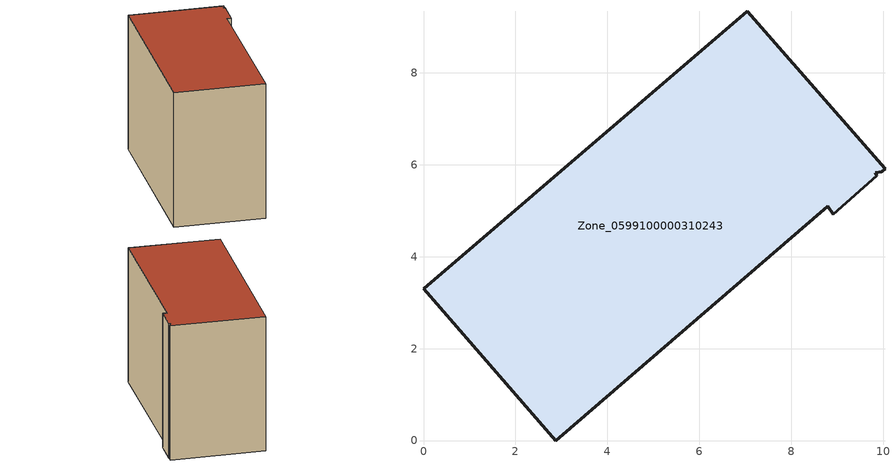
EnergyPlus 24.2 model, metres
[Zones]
Zone_0599100000310243
 floor ground (C_G): 9.87,5.76 8.91,4.93 8.79,5.1 2.88,0 0,3.31 7.04,9.34 10.04,5.91 9.98,5.85 9.83,5.83 z0
 wall outside (C_F): 7.04,9.34 0,3.31 2.88,0 8.79,5.1 8.91,4.93 9.87,5.76 9.83,5.83 9.98,5.85 10.04,5.91 7.04,9.34 z0:6.76
 roof outside (C_R): 8.91,4.93 9.87,5.76 9.83,5.83 9.98,5.85 10.04,5.91 7.04,9.34 0,3.31 2.88,0 8.79,5.1 z6.76
[BUILDING]
Pand.0599100000310243: North Axis=0; Terrain=City; Loads Convergence Tolerance Value=0.04; Temperature Convergence Tolerance Value=0.4; Solar Distribution=FullExterior; Maximum Number of Warmup Days=25; Minimum Number of Warmup Days=1
[Site:Location]
Rotterdam.The.Hague.AP_ZH_NLD Design_Conditions: Latitude=51.96; Longitude=4.45; Time Zone=1; Elevation=-4.5
[SITE:GROUNDTEMPERATURE:BUILDINGSURFACE]
18, 18, 18, 18, 18, 18, 18, 18, 18, 18, 18, 18
[MATERIAL] Thermal Absorptance=0.9; Solar Absorptance=0.7; Visible Absorptance=0.7
Name | Roughness | Thickness | Conductivity | Density | Specific Heat
G.TI.1946 | MediumSmooth | 0.15 | 1 | 540 | 1210
F.TI.1946 | Rough | 0.3 | 0.857143 | 1920 | 840
R.TI.1946 | MediumRough | 0.2 | 0.1 | 1500 | 1000
[CONSTRUCTION]
C_G: G.TI.1946
C_F: F.TI.1946
C_R: R.TI.1946
[ZONE]
Zone_0599100000310243: Type=1; Multiplier=1; Ceiling Height=Autocalculate; Volume=Autocalculate; Floor Area=autocalculate; Part of Total Floor Area=Yes
[ZONEINFILTRATION:DESIGNFLOWRATE]
Infil_Zone_0599100000310243: Zone or ZoneList or Space or SpaceList=Zone_0599100000310243; Schedule=AlwaysOn; Design Flow Rate Calculation Method=Flow/Area; Flow Rate per Floor Area=0.003; Constant Term Coefficient=1; Temperature Term Coefficient=0; Velocity Term Coefficient=0; Velocity Squared Term Coefficient=0
[HVACTEMPLATE:ZONE:IDEALLOADSAIRSYSTEM]
Zone_0599100000310243: Maximum Heating Supply Air Temperature=50; Minimum Cooling Supply Air Temperature=13; Maximum Heating Supply Air Humidity Ratio=0.0156; Minimum Cooling Supply Air Humidity Ratio=0.0077; Heating Limit=NoLimit; Cooling Limit=NoLimit; Dehumidification Control Type=ConstantSensibleHeatRatio; Cooling Sensible Heat Ratio=0.7; Dehumidification Setpoint=60; Humidification Control Type=None; Humidification Setpoint=30; Outdoor Air Method=None; Outdoor Air Flow Rate per Person=0.00944; Outdoor Air Flow Rate per Zone Floor Area=0; Outdoor Air Flow Rate per Zone=0; Demand Controlled Ventilation Type=None; Outdoor Air Economizer Type=NoEconomizer; Heat Recovery Type=None; Sensible Heat Recovery Effectiveness=0.7; Latent Heat Recovery Effectiveness=0.65
[ZONECONTROL:THERMOSTAT]
ThermostatControl_Zone_0599100000310243: Zone or ZoneList=Zone_0599100000310243; Control Type Schedule=DualSetpointControlType; Control 1=Thermostat_Zone_0599100000310243; Temperature Difference Between Cutout And Setpoint=0
[THERMOSTATSETPOINT:DUALSETPOINT]
Thermostat_Zone_0599100000310243: Heating Setpoint Temperature Schedule=HeatingSetpoint_Zone_0599100000310243; Cooling Setpoint Temperature Schedule=CoolingSetpoint_Zone_0599100000310243
[SCHEDULE:COMPACT]
HeatingSetpoint_Zone_0599100000310243: Through: 12/31, For: AllDays, Until: 24:00, 21
CoolingSetpoint_Zone_0599100000310243: Through: 12/31, For: AllDays, Until: 24:00, 24
DualSetpointControlType: Through: 12/31, For: AllDays, Until: 24:00, 4
AlwaysOn: Through: 12/31, For: AllDays, Until: 24:00, 1
